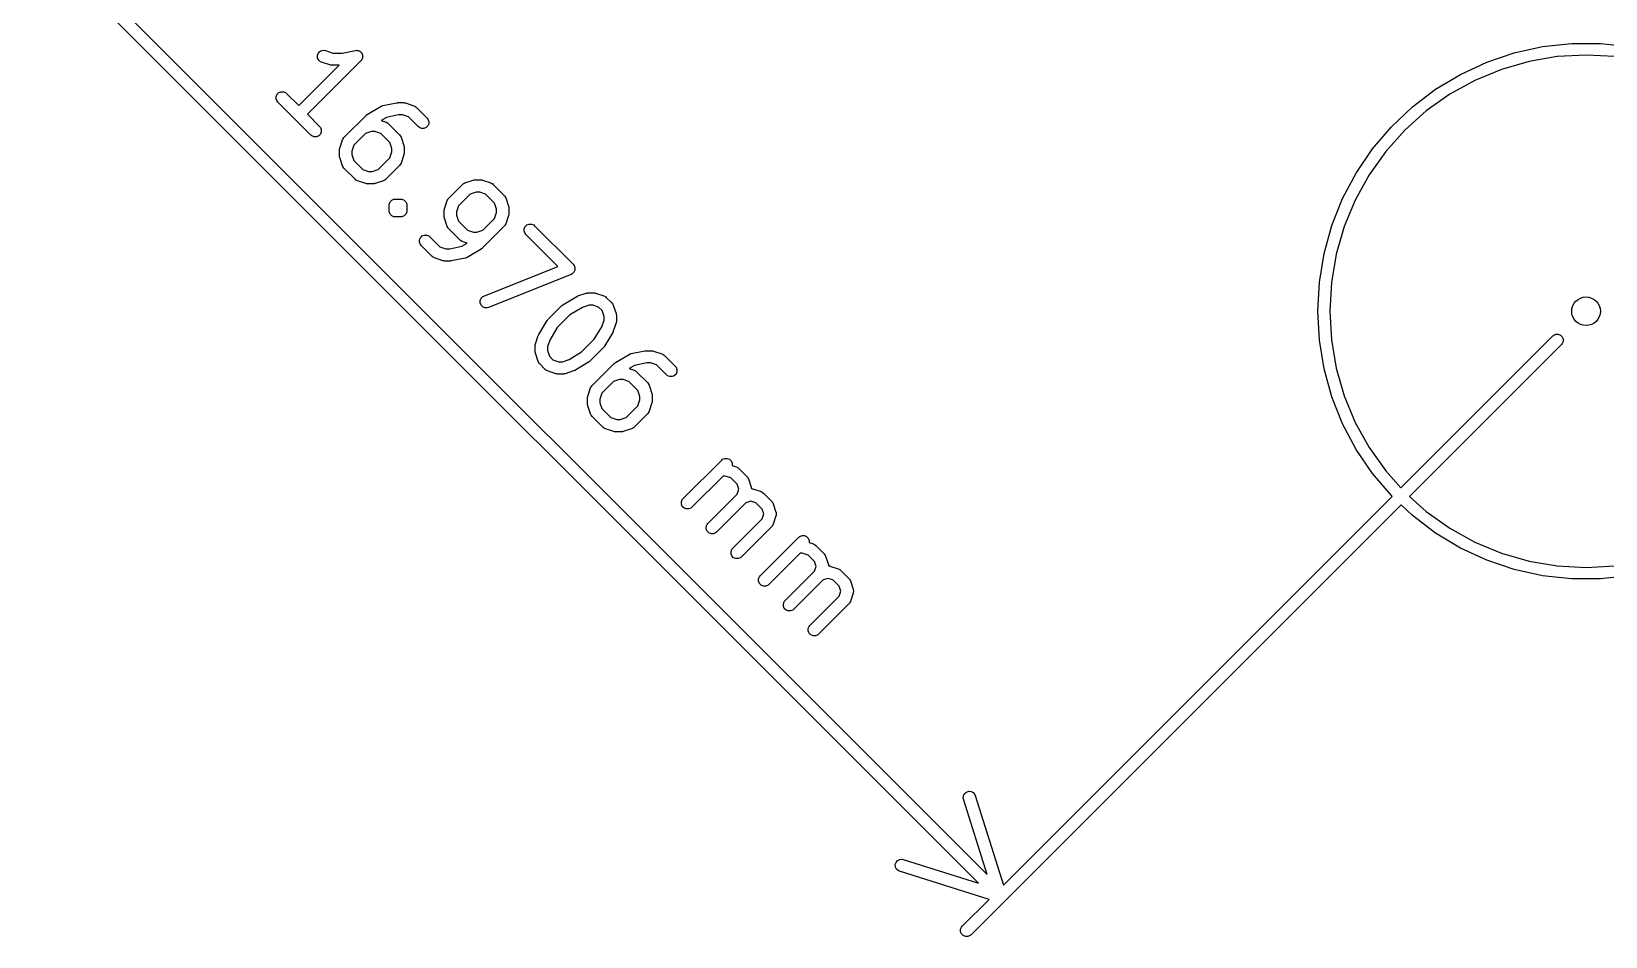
# Model space of a CAD drawing. Extents: x -0.77 to 1.14, y -1.02 to 1.02.
# Drawn here: x -0.747 to 0.009, y -0.773 to -0.338 of the extents above; entities that cross this region are included whole.
import ezdxf

# ---------------------------------------------------------------- set-up
doc = ezdxf.new("R2010")
doc.units = 0
doc.header["$MEASUREMENT"] = 0
doc.layers.add('BLACK', color=7, linetype='CONTINUOUS')

msp = doc.modelspace()

# ---------------------------------------------------------------- linework, layer by layer
at = {"layer": 'BLACK', "linetype": 'CONTINUOUS'}
for p, q in [((-0.29212, -0.74749), (-0.74749, -0.29212)), ((-0.74332, -0.28794), (-0.28794, -0.74332)), ((-0.60963, -0.34843), (-0.60888, -0.34756)), ((-0.60888, -0.34756), (-0.60785, -0.34704)), ((-0.60785, -0.34704), (-0.6067, -0.34696)), ((-0.6067, -0.34696), (-0.60613, -0.34709)), ((-0.60613, -0.34709), (-0.60261, -0.34826)), ((-0.59808, -0.34826), (-0.59174, -0.34699)), ((-0.59174, -0.34699), (-0.59174, -0.34699)), ((-0.59174, -0.34699), (-0.59174, -0.34699)), ((-0.59174, -0.34699), (-0.59173, -0.34699)), ((-0.59173, -0.34699), (-0.59116, -0.34694)), ((-0.59116, -0.34694), (-0.59088, -0.34699)), ((-0.59088, -0.34699), (-0.59058, -0.34699)), ((-0.59058, -0.34699), (-0.59032, -0.3471)), ((-0.59032, -0.3471), (-0.59003, -0.34716)), ((-0.59003, -0.34716), (-0.58979, -0.34732)), ((-0.58979, -0.34732), (-0.58952, -0.34743)), ((-0.58952, -0.34743), (-0.58931, -0.34764)), ((-0.58931, -0.34764), (-0.58907, -0.3478)), ((-0.58907, -0.3478), (-0.58891, -0.34804)), ((-0.58891, -0.34804), (-0.5887, -0.34825)), ((-0.03449, -0.3482), (-0.02086, -0.3452)), ((-0.02086, -0.3452), (-0.00698, -0.34369)), ((-0.00698, -0.34369), (0.00698, -0.34369)), ((0.00698, -0.34369), (0.02086, -0.3452)), ((-0.619, -0.37355), (-0.59961, -0.35417)), ((-0.58907, -0.35198), (-0.61482, -0.37773)), ((-0.61, -0.34952), (-0.60963, -0.34843)), ((-0.60992, -0.35067), (-0.61, -0.34952)), ((-0.6094, -0.3517), (-0.60992, -0.35067)), ((-0.60853, -0.35245), (-0.6094, -0.3517)), ((-0.608, -0.35269), (-0.60853, -0.35245)), ((-0.60402, -0.35402), (-0.608, -0.35269)), ((-0.60374, -0.35408), (-0.60402, -0.35402)), ((-0.60367, -0.35411), (-0.60374, -0.35408)), ((-0.60356, -0.35412), (-0.60367, -0.35411)), ((-0.60346, -0.35414), (-0.60356, -0.35412)), ((-0.60338, -0.35414), (-0.60346, -0.35414)), ((-0.60309, -0.35417), (-0.60338, -0.35414)), ((-0.59961, -0.35417), (-0.60309, -0.35417)), ((-0.60261, -0.34826), (-0.59808, -0.34826)), ((-0.5887, -0.35153), (-0.58907, -0.35197)), ((-0.58907, -0.35197), (-0.58907, -0.35198)), ((-0.58907, -0.35198), (-0.58907, -0.35198)), ((-0.58907, -0.35198), (-0.58907, -0.35198)), ((-0.5887, -0.34825), (-0.58859, -0.34852)), ((-0.58859, -0.35126), (-0.5887, -0.35153)), ((-0.58859, -0.34852), (-0.58843, -0.34876)), ((-0.58843, -0.35102), (-0.58859, -0.35126)), ((-0.58843, -0.34876), (-0.58838, -0.34904)), ((-0.58837, -0.35073), (-0.58843, -0.35102)), ((-0.58838, -0.34904), (-0.58826, -0.34931)), ((-0.58826, -0.35047), (-0.58837, -0.35073)), ((-0.58826, -0.34931), (-0.58826, -0.3496)), ((-0.58826, -0.3496), (-0.58821, -0.34989)), ((-0.58821, -0.34989), (-0.58826, -0.35017)), ((-0.58826, -0.35017), (-0.58826, -0.35047)), ((-0.0604, -0.35852), (-0.04772, -0.35266)), ((-0.04772, -0.35266), (-0.03449, -0.3482)), ((-0.02742, -0.35231), (-0.0407, -0.35613)), ((-0.0138, -0.34999), (-0.02742, -0.35231)), ((0, -0.34922), (-0.0138, -0.34999)), ((0.0138, -0.34999), (0, -0.34922)), ((-0.07236, -0.36572), (-0.0604, -0.35852)), ((-0.05347, -0.36142), (-0.06556, -0.3681)), ((-0.0407, -0.35613), (-0.05347, -0.36142)), ((-0.62985, -0.3692), (-0.62941, -0.36813)), ((-0.62985, -0.37035), (-0.62985, -0.3692)), ((-0.62941, -0.37141), (-0.62985, -0.37035)), ((-0.62941, -0.36813), (-0.62859, -0.36732)), ((-0.62859, -0.36732), (-0.62753, -0.36688)), ((-0.62753, -0.36688), (-0.62638, -0.36688)), ((-0.62638, -0.36688), (-0.62531, -0.36732)), ((-0.62531, -0.36732), (-0.62486, -0.36769)), ((-0.62486, -0.36769), (-0.619, -0.37355)), ((-0.08347, -0.37417), (-0.07236, -0.36572)), ((-0.06556, -0.3681), (-0.07683, -0.3761)), ((-0.62904, -0.37186), (-0.62941, -0.37141)), ((-0.61313, -0.38777), (-0.62904, -0.37186)), ((-0.61482, -0.37773), (-0.60896, -0.38359)), ((-0.59722, -0.3889), (-0.58662, -0.37829)), ((-0.58662, -0.37829), (-0.58654, -0.37823)), ((-0.58654, -0.37823), (-0.58652, -0.37819)), ((-0.58652, -0.37819), (-0.58634, -0.37806)), ((-0.58634, -0.37806), (-0.58617, -0.37792)), ((-0.58617, -0.37792), (-0.58613, -0.37791)), ((-0.58613, -0.37791), (-0.58605, -0.37785)), ((-0.58605, -0.37785), (-0.57942, -0.37387)), ((-0.57942, -0.37387), (-0.5791, -0.37372)), ((-0.5791, -0.37372), (-0.57904, -0.37368)), ((-0.57904, -0.37368), (-0.57897, -0.37365)), ((-0.57897, -0.37365), (-0.5789, -0.37362)), ((-0.5789, -0.37362), (-0.57883, -0.37361)), ((-0.57883, -0.37361), (-0.57848, -0.37351)), ((-0.57848, -0.37351), (-0.57185, -0.37218)), ((-0.57098, -0.37803), (-0.57682, -0.3792)), ((-0.57185, -0.37218), (-0.57155, -0.37215)), ((-0.57185, -0.37218), (-0.57185, -0.37218)), ((-0.57185, -0.37218), (-0.57185, -0.37218)), ((-0.57155, -0.37215), (-0.57128, -0.37212)), ((-0.57128, -0.37212), (-0.57128, -0.37212)), ((-0.57128, -0.37212), (-0.57127, -0.37212)), ((-0.57127, -0.37212), (-0.56862, -0.37212)), ((-0.5691, -0.37803), (-0.57098, -0.37803)), ((-0.56624, -0.37898), (-0.5691, -0.37803)), ((-0.56862, -0.37212), (-0.56833, -0.37215)), ((-0.56833, -0.37215), (-0.56825, -0.37215)), ((-0.56825, -0.37215), (-0.56815, -0.37217)), ((-0.56815, -0.37217), (-0.56805, -0.37218)), ((-0.56805, -0.37218), (-0.56798, -0.37221)), ((-0.56798, -0.37221), (-0.56769, -0.37228)), ((-0.56769, -0.37228), (-0.56371, -0.3736)), ((-0.56371, -0.3736), (-0.56318, -0.37384)), ((-0.56318, -0.37384), (-0.5631, -0.37391)), ((-0.5631, -0.37391), (-0.56301, -0.37395)), ((-0.56301, -0.37395), (-0.56256, -0.37431)), ((-0.56256, -0.37431), (-0.55726, -0.37962)), ((-0.09361, -0.38377), (-0.08347, -0.37417)), ((-0.07683, -0.3761), (-0.08713, -0.38531)), ((-0.60896, -0.38359), (-0.60859, -0.38404)), ((-0.60859, -0.38404), (-0.60815, -0.38511)), ((-0.60815, -0.38511), (-0.60815, -0.38626)), ((-0.58405, -0.38598), (-0.58691, -0.38694)), ((-0.58236, -0.38598), (-0.58405, -0.38598)), ((-0.5795, -0.38694), (-0.58236, -0.38598)), ((-0.57682, -0.3792), (-0.5794, -0.38074)), ((-0.5794, -0.38074), (-0.57697, -0.38156)), ((-0.57697, -0.38156), (-0.57644, -0.38179)), ((-0.57644, -0.38179), (-0.57636, -0.38186)), ((-0.57636, -0.38186), (-0.57626, -0.3819)), ((-0.57626, -0.3819), (-0.57582, -0.38227)), ((-0.57582, -0.38227), (-0.57051, -0.38757)), ((-0.56143, -0.38379), (-0.56624, -0.37898)), ((-0.56098, -0.38416), (-0.56143, -0.38379)), ((-0.55992, -0.3846), (-0.56098, -0.38416)), ((-0.55877, -0.3846), (-0.55992, -0.3846)), ((-0.5577, -0.38416), (-0.55877, -0.3846)), ((-0.55689, -0.38335), (-0.5577, -0.38416)), ((-0.55726, -0.37962), (-0.55689, -0.38006)), ((-0.55689, -0.38006), (-0.55645, -0.38113)), ((-0.55645, -0.38228), (-0.55689, -0.38335)), ((-0.55645, -0.38113), (-0.55645, -0.38228)), ((-0.10265, -0.39441), (-0.09361, -0.38377)), ((-0.08713, -0.38531), (-0.09634, -0.39561)), ((-0.61268, -0.38814), (-0.61313, -0.38777)), ((-0.61162, -0.38858), (-0.61268, -0.38814)), ((-0.61047, -0.38858), (-0.61162, -0.38858)), ((-0.6094, -0.38814), (-0.61047, -0.38858)), ((-0.60859, -0.38732), (-0.6094, -0.38814)), ((-0.60815, -0.38626), (-0.60859, -0.38732)), ((-0.59926, -0.39403), (-0.59794, -0.39005)), ((-0.59794, -0.39005), (-0.5977, -0.38952)), ((-0.5977, -0.38952), (-0.59763, -0.38944)), ((-0.59763, -0.38944), (-0.59759, -0.38934)), ((-0.59759, -0.38934), (-0.59722, -0.3889)), ((-0.59256, -0.39258), (-0.59351, -0.39544)), ((-0.58691, -0.38694), (-0.59256, -0.39258)), ((-0.57518, -0.39125), (-0.5795, -0.38694)), ((-0.57423, -0.39412), (-0.57518, -0.39125)), ((-0.57051, -0.38757), (-0.57015, -0.38802)), ((-0.57015, -0.38802), (-0.5701, -0.38812)), ((-0.5701, -0.38812), (-0.57004, -0.3882)), ((-0.57004, -0.3882), (-0.5698, -0.38873)), ((-0.5698, -0.38873), (-0.56847, -0.3927)), ((-0.56847, -0.3927), (-0.56841, -0.39299)), ((-0.56841, -0.39299), (-0.56838, -0.39306)), ((-0.56838, -0.39306), (-0.56837, -0.39316)), ((-0.56837, -0.39316), (-0.56835, -0.39327)), ((-0.56835, -0.39327), (-0.56835, -0.39334)), ((-0.56835, -0.39334), (-0.56832, -0.39364)), ((-0.59942, -0.39496), (-0.59939, -0.39467)), ((-0.59942, -0.39761), (-0.59942, -0.39496)), ((-0.59939, -0.3979), (-0.59942, -0.39761)), ((-0.59939, -0.39459), (-0.59937, -0.39449)), ((-0.59939, -0.39467), (-0.59939, -0.39459)), ((-0.59939, -0.39798), (-0.59939, -0.3979)), ((-0.59937, -0.39808), (-0.59939, -0.39798)), ((-0.59937, -0.39449), (-0.59936, -0.39439)), ((-0.59936, -0.39819), (-0.59937, -0.39808)), ((-0.59936, -0.39439), (-0.59933, -0.39431)), ((-0.59933, -0.39826), (-0.59936, -0.39819)), ((-0.59933, -0.39431), (-0.59926, -0.39403)), ((-0.59926, -0.39855), (-0.59933, -0.39826)), ((-0.59794, -0.40252), (-0.59926, -0.39855)), ((-0.59351, -0.39544), (-0.59351, -0.39713)), ((-0.59351, -0.39713), (-0.59256, -0.4)), ((-0.59256, -0.4), (-0.58824, -0.40431)), ((-0.58082, -0.40431), (-0.57518, -0.39867)), ((-0.57518, -0.39867), (-0.57423, -0.39581)), ((-0.57423, -0.39581), (-0.57423, -0.39412)), ((-0.56847, -0.39722), (-0.5698, -0.4012)), ((-0.56841, -0.39694), (-0.56847, -0.39722)), ((-0.56838, -0.39686), (-0.56841, -0.39694)), ((-0.56837, -0.39676), (-0.56838, -0.39686)), ((-0.56835, -0.39666), (-0.56837, -0.39676)), ((-0.56832, -0.39629), (-0.56835, -0.39658)), ((-0.56835, -0.39658), (-0.56835, -0.39666)), ((-0.56832, -0.39364), (-0.56832, -0.39629)), ((-0.11048, -0.40597), (-0.10265, -0.39441)), ((-0.09634, -0.39561), (-0.10434, -0.40688)), ((-0.5977, -0.40305), (-0.59794, -0.40252)), ((-0.59763, -0.40313), (-0.5977, -0.40305)), ((-0.59759, -0.40323), (-0.59763, -0.40313)), ((-0.59722, -0.40368), (-0.59759, -0.40323)), ((-0.59192, -0.40898), (-0.59722, -0.40368)), ((-0.58824, -0.40431), (-0.58538, -0.40527)), ((-0.58538, -0.40527), (-0.58368, -0.40527)), ((-0.58368, -0.40527), (-0.58082, -0.40431)), ((-0.57051, -0.40235), (-0.57714, -0.40898)), ((-0.57015, -0.40191), (-0.57051, -0.40235)), ((-0.5701, -0.40181), (-0.57015, -0.40191)), ((-0.57004, -0.40173), (-0.5701, -0.40181)), ((-0.5698, -0.4012), (-0.57004, -0.40173)), ((-0.11702, -0.4183), (-0.11048, -0.40597)), ((-0.10434, -0.40688), (-0.11102, -0.41898)), ((-0.59147, -0.40935), (-0.59192, -0.40898)), ((-0.59138, -0.40939), (-0.59147, -0.40935)), ((-0.5913, -0.40946), (-0.59138, -0.40939)), ((-0.59077, -0.40969), (-0.5913, -0.40946)), ((-0.58679, -0.41102), (-0.59077, -0.40969)), ((-0.58651, -0.41108), (-0.58679, -0.41102)), ((-0.58643, -0.41111), (-0.58651, -0.41108)), ((-0.58633, -0.41112), (-0.58643, -0.41111)), ((-0.58623, -0.41115), (-0.58633, -0.41112)), ((-0.58615, -0.41114), (-0.58623, -0.41115)), ((-0.58586, -0.41117), (-0.58615, -0.41114)), ((-0.58321, -0.41117), (-0.58586, -0.41117)), ((-0.58291, -0.41114), (-0.58321, -0.41117)), ((-0.58284, -0.41115), (-0.58291, -0.41114)), ((-0.58273, -0.41112), (-0.58284, -0.41115)), ((-0.58263, -0.41111), (-0.58273, -0.41112)), ((-0.58256, -0.41108), (-0.58263, -0.41111)), ((-0.58227, -0.41102), (-0.58256, -0.41108)), ((-0.57829, -0.40969), (-0.58227, -0.41102)), ((-0.57777, -0.40946), (-0.57829, -0.40969)), ((-0.57769, -0.40939), (-0.57777, -0.40946)), ((-0.57759, -0.40935), (-0.57769, -0.40939)), ((-0.57714, -0.40898), (-0.57759, -0.40935)), ((-0.54685, -0.41806), (-0.54022, -0.41143)), ((-0.53654, -0.4161), (-0.54218, -0.42174)), ((-0.54022, -0.41143), (-0.53977, -0.41107)), ((-0.53977, -0.41107), (-0.53968, -0.41103)), ((-0.53968, -0.41103), (-0.5396, -0.41096)), ((-0.5396, -0.41096), (-0.53907, -0.41072)), ((-0.53907, -0.41072), (-0.53509, -0.40939)), ((-0.53368, -0.41515), (-0.53654, -0.4161)), ((-0.53509, -0.40939), (-0.5348, -0.40933)), ((-0.5348, -0.40933), (-0.53473, -0.4093)), ((-0.53473, -0.4093), (-0.53463, -0.40929)), ((-0.53463, -0.40929), (-0.53453, -0.40927)), ((-0.53453, -0.40927), (-0.53445, -0.40927)), ((-0.53445, -0.40927), (-0.53416, -0.40924)), ((-0.53416, -0.40924), (-0.5315, -0.40924)), ((-0.53198, -0.41515), (-0.53368, -0.41515)), ((-0.52912, -0.4161), (-0.53198, -0.41515)), ((-0.5315, -0.40924), (-0.53121, -0.40927)), ((-0.53121, -0.40927), (-0.53114, -0.40927)), ((-0.53114, -0.40927), (-0.53103, -0.40929)), ((-0.53103, -0.40929), (-0.53093, -0.4093)), ((-0.53093, -0.4093), (-0.53086, -0.40933)), ((-0.53086, -0.40933), (-0.53057, -0.40939)), ((-0.53057, -0.40939), (-0.52659, -0.41072)), ((-0.52481, -0.42042), (-0.52912, -0.4161)), ((-0.52659, -0.41072), (-0.52607, -0.41096)), ((-0.52607, -0.41096), (-0.52599, -0.41103)), ((-0.52599, -0.41103), (-0.52589, -0.41107)), ((-0.52589, -0.41107), (-0.52544, -0.41143)), ((-0.52544, -0.41143), (-0.52014, -0.41674)), ((-0.57555, -0.42148), (-0.5755, -0.4209)), ((-0.57555, -0.42413), (-0.57555, -0.42148)), ((-0.5755, -0.4209), (-0.57506, -0.41983)), ((-0.57506, -0.41983), (-0.57424, -0.41902)), ((-0.57424, -0.41902), (-0.57318, -0.41858)), ((-0.57318, -0.41858), (-0.5726, -0.41852)), ((-0.5726, -0.41852), (-0.56995, -0.41852)), ((-0.56995, -0.41852), (-0.56937, -0.41858)), ((-0.56937, -0.41858), (-0.56831, -0.41902)), ((-0.56831, -0.41902), (-0.56749, -0.41983)), ((-0.56749, -0.41983), (-0.56721, -0.42052)), ((-0.56721, -0.42052), (-0.56705, -0.4209)), ((-0.56705, -0.4209), (-0.567, -0.42148)), ((-0.567, -0.42148), (-0.567, -0.42413)), ((-0.54904, -0.42413), (-0.54901, -0.42383)), ((-0.54902, -0.42376), (-0.54899, -0.42365)), ((-0.54901, -0.42383), (-0.54902, -0.42376)), ((-0.54899, -0.42365), (-0.54898, -0.42355)), ((-0.54898, -0.42355), (-0.54895, -0.42348)), ((-0.54895, -0.42348), (-0.54889, -0.42319)), ((-0.54889, -0.42319), (-0.54756, -0.41922)), ((-0.54756, -0.41922), (-0.54733, -0.41869)), ((-0.54733, -0.41869), (-0.54726, -0.41861)), ((-0.54726, -0.41861), (-0.54722, -0.41851)), ((-0.54722, -0.41851), (-0.54685, -0.41806)), ((-0.54218, -0.42174), (-0.54313, -0.42461)), ((-0.52385, -0.42328), (-0.52481, -0.42042)), ((-0.52385, -0.42497), (-0.52385, -0.42328)), ((-0.52014, -0.41674), (-0.51977, -0.41718)), ((-0.51977, -0.41718), (-0.51973, -0.41728)), ((-0.51973, -0.41728), (-0.51966, -0.41736)), ((-0.51966, -0.41736), (-0.51942, -0.41789)), ((-0.51942, -0.41789), (-0.5181, -0.42187)), ((-0.5181, -0.42187), (-0.51803, -0.42215)), ((-0.51803, -0.42215), (-0.518, -0.42222)), ((-0.518, -0.42222), (-0.51799, -0.42233)), ((-0.51799, -0.42233), (-0.51797, -0.42243)), ((-0.51797, -0.42243), (-0.51798, -0.42251)), ((-0.51798, -0.42251), (-0.51795, -0.4228)), ((-0.51795, -0.4228), (-0.51795, -0.42545)), ((-0.12219, -0.43127), (-0.11702, -0.4183)), ((-0.11102, -0.41898), (-0.11631, -0.43174)), ((-0.5755, -0.4247), (-0.57555, -0.42413)), ((-0.57506, -0.42577), (-0.5755, -0.4247)), ((-0.5755, -0.4247), (-0.5755, -0.4247)), ((-0.57424, -0.42658), (-0.57506, -0.42577)), ((-0.57318, -0.42702), (-0.57424, -0.42658)), ((-0.5726, -0.42708), (-0.57318, -0.42702)), ((-0.56995, -0.42708), (-0.5726, -0.42708)), ((-0.56937, -0.42702), (-0.56995, -0.42708)), ((-0.56831, -0.42658), (-0.56937, -0.42702)), ((-0.56749, -0.42577), (-0.56831, -0.42658)), ((-0.56705, -0.4247), (-0.56749, -0.42577)), ((-0.567, -0.42413), (-0.56705, -0.4247)), ((-0.56705, -0.4247), (-0.56705, -0.4247)), ((-0.54904, -0.42678), (-0.54904, -0.42413)), ((-0.54901, -0.42707), (-0.54904, -0.42678)), ((-0.54902, -0.42715), (-0.54901, -0.42707)), ((-0.54899, -0.42725), (-0.54902, -0.42715)), ((-0.54898, -0.42735), (-0.54899, -0.42725)), ((-0.54895, -0.42743), (-0.54898, -0.42735)), ((-0.54889, -0.42771), (-0.54895, -0.42743)), ((-0.54756, -0.43169), (-0.54889, -0.42771)), ((-0.54313, -0.42461), (-0.54313, -0.4263)), ((-0.54313, -0.4263), (-0.54218, -0.42916)), ((-0.54218, -0.42916), (-0.53786, -0.43348)), ((-0.53045, -0.43348), (-0.52481, -0.42783)), ((-0.52481, -0.42783), (-0.52385, -0.42497)), ((-0.51977, -0.43107), (-0.52014, -0.43152)), ((-0.51973, -0.43097), (-0.51977, -0.43107)), ((-0.51966, -0.43089), (-0.51973, -0.43097)), ((-0.51942, -0.43036), (-0.51966, -0.43089)), ((-0.5181, -0.42639), (-0.51942, -0.43036)), ((-0.51803, -0.4261), (-0.5181, -0.42639)), ((-0.518, -0.42603), (-0.51803, -0.4261)), ((-0.51799, -0.42592), (-0.518, -0.42603)), ((-0.51797, -0.42582), (-0.51799, -0.42592)), ((-0.51795, -0.42545), (-0.51798, -0.42574)), ((-0.51798, -0.42574), (-0.51797, -0.42582)), ((-0.5101, -0.43177), (-0.50928, -0.43095)), ((-0.50928, -0.43095), (-0.50822, -0.43051)), ((-0.50822, -0.43051), (-0.50707, -0.43051)), ((-0.50707, -0.43051), (-0.506, -0.43095)), ((-0.506, -0.43095), (-0.50556, -0.43132)), ((-0.50556, -0.43132), (-0.487, -0.44988)), ((-0.12592, -0.44472), (-0.12219, -0.43127)), ((-0.56091, -0.43813), (-0.56047, -0.43707)), ((-0.56091, -0.43928), (-0.56091, -0.43813)), ((-0.56047, -0.43707), (-0.55966, -0.43625)), ((-0.55966, -0.43625), (-0.55859, -0.43581)), ((-0.55859, -0.43581), (-0.55744, -0.43581)), ((-0.55744, -0.43581), (-0.55638, -0.43625)), ((-0.55638, -0.43625), (-0.55593, -0.43662)), ((-0.55593, -0.43662), (-0.55112, -0.44143)), ((-0.54733, -0.43222), (-0.54756, -0.43169)), ((-0.54726, -0.4323), (-0.54733, -0.43222)), ((-0.54722, -0.4324), (-0.54726, -0.4323)), ((-0.54685, -0.43284), (-0.54722, -0.4324)), ((-0.54155, -0.43815), (-0.54685, -0.43284)), ((-0.5411, -0.43851), (-0.54155, -0.43815)), ((-0.541, -0.43855), (-0.5411, -0.43851)), ((-0.54092, -0.43862), (-0.541, -0.43855)), ((-0.54039, -0.43886), (-0.54092, -0.43862)), ((-0.53796, -0.43967), (-0.54039, -0.43886)), ((-0.53786, -0.43348), (-0.535, -0.43443)), ((-0.535, -0.43443), (-0.53331, -0.43443)), ((-0.53331, -0.43443), (-0.53045, -0.43348)), ((-0.52014, -0.43152), (-0.53074, -0.44212)), ((-0.51054, -0.43283), (-0.5101, -0.43177)), ((-0.51054, -0.43398), (-0.51054, -0.43283)), ((-0.5101, -0.43505), (-0.51054, -0.43398)), ((-0.50973, -0.43549), (-0.5101, -0.43505)), ((-0.49434, -0.45089), (-0.50973, -0.43549)), ((-0.11631, -0.43174), (-0.12014, -0.44502)), ((-0.56047, -0.44035), (-0.56091, -0.43928)), ((-0.56011, -0.4408), (-0.56047, -0.44035)), ((-0.5548, -0.4461), (-0.56011, -0.4408)), ((-0.55436, -0.44647), (-0.5548, -0.4461)), ((-0.55426, -0.44651), (-0.55436, -0.44647)), ((-0.55418, -0.44658), (-0.55426, -0.44651)), ((-0.55112, -0.44143), (-0.54826, -0.44238)), ((-0.54826, -0.44238), (-0.54638, -0.44238)), ((-0.54638, -0.44238), (-0.54054, -0.44122)), ((-0.54054, -0.44122), (-0.53796, -0.43967)), ((-0.53794, -0.44654), (-0.53827, -0.4467)), ((-0.53131, -0.44257), (-0.53794, -0.44654)), ((-0.53123, -0.44251), (-0.53131, -0.44257)), ((-0.53119, -0.44249), (-0.53123, -0.44251)), ((-0.53102, -0.44235), (-0.53119, -0.44249)), ((-0.53085, -0.44222), (-0.53102, -0.44235)), ((-0.53082, -0.44219), (-0.53085, -0.44222)), ((-0.53074, -0.44212), (-0.53082, -0.44219)), ((-0.12818, -0.4585), (-0.12592, -0.44472)), ((-0.12014, -0.44502), (-0.12245, -0.45864)), ((-0.55365, -0.44681), (-0.55418, -0.44658)), ((-0.54967, -0.44814), (-0.55365, -0.44681)), ((-0.54939, -0.4482), (-0.54967, -0.44814)), ((-0.54931, -0.44823), (-0.54939, -0.4482)), ((-0.54921, -0.44824), (-0.54931, -0.44823)), ((-0.54911, -0.44827), (-0.54921, -0.44824)), ((-0.54903, -0.44826), (-0.54911, -0.44827)), ((-0.54874, -0.44829), (-0.54903, -0.44826)), ((-0.54609, -0.44829), (-0.54874, -0.44829)), ((-0.54608, -0.44829), (-0.54609, -0.44829)), ((-0.54609, -0.44829), (-0.54609, -0.44829)), ((-0.54579, -0.44826), (-0.54608, -0.44829)), ((-0.54551, -0.44823), (-0.54579, -0.44826)), ((-0.53888, -0.44691), (-0.54551, -0.44823)), ((-0.54551, -0.44823), (-0.54551, -0.44823)), ((-0.54551, -0.44823), (-0.54551, -0.44823)), ((-0.53853, -0.4468), (-0.53888, -0.44691)), ((-0.53846, -0.44679), (-0.53853, -0.4468)), ((-0.5384, -0.44676), (-0.53846, -0.44679)), ((-0.53833, -0.44674), (-0.5384, -0.44676)), ((-0.53827, -0.4467), (-0.53833, -0.44674)), ((-0.52995, -0.46513), (-0.49434, -0.45089)), ((-0.48705, -0.45403), (-0.48744, -0.45442)), ((-0.48665, -0.45364), (-0.48705, -0.45403)), ((-0.487, -0.44988), (-0.48663, -0.45032)), ((-0.48664, -0.45362), (-0.48665, -0.45364)), ((-0.48663, -0.45361), (-0.48664, -0.45362)), ((-0.48663, -0.45032), (-0.48662, -0.45034)), ((-0.48641, -0.45309), (-0.48663, -0.45361)), ((-0.48662, -0.45034), (-0.48661, -0.45035)), ((-0.48661, -0.45035), (-0.4864, -0.45087)), ((-0.4862, -0.45258), (-0.48641, -0.45309)), ((-0.4864, -0.45087), (-0.48619, -0.45139)), ((-0.48619, -0.45256), (-0.4862, -0.45258)), ((-0.48619, -0.45139), (-0.48619, -0.45141)), ((-0.48619, -0.45141), (-0.48618, -0.45142)), ((-0.48618, -0.45142), (-0.48619, -0.45198)), ((-0.48619, -0.45198), (-0.48619, -0.45254)), ((-0.48619, -0.45254), (-0.48619, -0.45256)), ((-0.48799, -0.45471), (-0.52776, -0.47061)), ((-0.48747, -0.45444), (-0.48799, -0.45471)), ((-0.48746, -0.45443), (-0.48747, -0.45444)), ((-0.48744, -0.45442), (-0.48746, -0.45443)), ((-0.12894, -0.47244), (-0.12818, -0.4585)), ((-0.12245, -0.45864), (-0.12323, -0.47244)), ((-0.53176, -0.46841), (-0.53174, -0.46726)), ((-0.53133, -0.46948), (-0.53176, -0.46841)), ((-0.53174, -0.46726), (-0.53129, -0.4662)), ((-0.53129, -0.4662), (-0.53046, -0.4654)), ((-0.53046, -0.4654), (-0.52995, -0.46513)), ((-0.49193, -0.46932), (-0.4853, -0.46534)), ((-0.4853, -0.46534), (-0.48526, -0.46532)), ((-0.48526, -0.46532), (-0.48524, -0.46531)), ((-0.48524, -0.46531), (-0.48501, -0.4652)), ((-0.48501, -0.4652), (-0.48478, -0.46509)), ((-0.48478, -0.46509), (-0.48476, -0.46509)), ((-0.48476, -0.46509), (-0.48471, -0.46507)), ((-0.48471, -0.46507), (-0.48074, -0.46375)), ((-0.48074, -0.46375), (-0.48045, -0.46368)), ((-0.48045, -0.46368), (-0.48038, -0.46365)), ((-0.48038, -0.46365), (-0.48028, -0.46364)), ((-0.48028, -0.46364), (-0.48017, -0.46362)), ((-0.48017, -0.46362), (-0.4801, -0.46362)), ((-0.4801, -0.46362), (-0.4798, -0.46359)), ((-0.4798, -0.46359), (-0.47715, -0.46359)), ((-0.47715, -0.46359), (-0.47686, -0.46362)), ((-0.47686, -0.46362), (-0.47678, -0.46362)), ((-0.47678, -0.46362), (-0.47668, -0.46364)), ((-0.47668, -0.46364), (-0.47658, -0.46365)), ((-0.47658, -0.46365), (-0.4765, -0.46368)), ((-0.4765, -0.46368), (-0.47622, -0.46375)), ((-0.47622, -0.46375), (-0.47224, -0.46507)), ((-0.47224, -0.46507), (-0.47171, -0.46531)), ((-0.47171, -0.46531), (-0.47163, -0.46538)), ((-0.47163, -0.46538), (-0.47154, -0.46542)), ((-0.47154, -0.46542), (-0.47109, -0.46579)), ((-0.47109, -0.46579), (-0.46844, -0.46844)), ((-0.46844, -0.46844), (-0.46807, -0.46888)), ((-0.46807, -0.46888), (-0.46803, -0.46898)), ((-0.46803, -0.46898), (-0.46796, -0.46906)), ((-0.46796, -0.46906), (-0.46772, -0.46959)), ((-0.53052, -0.47031), (-0.53133, -0.46948)), ((-0.52946, -0.47076), (-0.53052, -0.47031)), ((-0.52831, -0.47078), (-0.52946, -0.47076)), ((-0.52776, -0.47061), (-0.52831, -0.47078)), ((-0.49949, -0.47684), (-0.49935, -0.47667)), ((-0.49935, -0.47667), (-0.49922, -0.47649)), ((-0.49922, -0.47649), (-0.49919, -0.47647)), ((-0.49919, -0.47647), (-0.49913, -0.47639)), ((-0.49913, -0.47639), (-0.4925, -0.46976)), ((-0.48858, -0.4742), (-0.49469, -0.48031)), ((-0.4925, -0.46976), (-0.49242, -0.4697)), ((-0.49242, -0.4697), (-0.49239, -0.46966)), ((-0.49239, -0.46966), (-0.49222, -0.46953)), ((-0.49222, -0.46953), (-0.49205, -0.4694)), ((-0.49205, -0.4694), (-0.49201, -0.46938)), ((-0.49201, -0.46938), (-0.49193, -0.46932)), ((-0.48254, -0.47057), (-0.48858, -0.4742)), ((-0.47933, -0.4695), (-0.48254, -0.47057)), ((-0.47763, -0.4695), (-0.47933, -0.4695)), ((-0.47477, -0.47045), (-0.47763, -0.4695)), ((-0.47311, -0.47212), (-0.47477, -0.47045)), ((-0.47322, -0.47989), (-0.47215, -0.47667)), ((-0.47215, -0.47498), (-0.47311, -0.47212)), ((-0.47215, -0.47667), (-0.47215, -0.47498)), ((-0.46772, -0.46959), (-0.4664, -0.47357)), ((-0.4664, -0.47357), (-0.46633, -0.47385)), ((-0.46633, -0.47385), (-0.4663, -0.47393)), ((-0.4663, -0.47393), (-0.46629, -0.47403)), ((-0.46629, -0.47403), (-0.46627, -0.47413)), ((-0.46627, -0.47413), (-0.46627, -0.47421)), ((-0.46627, -0.47421), (-0.46625, -0.4745)), ((-0.46625, -0.4745), (-0.46625, -0.47715)), ((-0.12818, -0.48638), (-0.12894, -0.47244)), ((-0.12323, -0.47244), (-0.12245, -0.48624)), ((-0.50514, -0.48815), (-0.50382, -0.48417)), ((-0.50382, -0.48417), (-0.5038, -0.48413)), ((-0.5038, -0.48413), (-0.50379, -0.48411)), ((-0.50379, -0.48411), (-0.50368, -0.48388)), ((-0.50368, -0.48388), (-0.50358, -0.48364)), ((-0.50358, -0.48364), (-0.50357, -0.48363)), ((-0.50357, -0.48363), (-0.50355, -0.48359)), ((-0.50355, -0.48359), (-0.49957, -0.47696)), ((-0.49957, -0.47696), (-0.49951, -0.47688)), ((-0.49951, -0.47688), (-0.49949, -0.47684)), ((-0.49469, -0.48031), (-0.49832, -0.48635)), ((-0.47685, -0.48593), (-0.47322, -0.47989)), ((-0.46799, -0.48265), (-0.47197, -0.48928)), ((-0.46797, -0.48261), (-0.46799, -0.48265)), ((-0.46796, -0.48259), (-0.46797, -0.48261)), ((-0.46786, -0.48236), (-0.46796, -0.48259)), ((-0.46774, -0.48213), (-0.46786, -0.48236)), ((-0.46772, -0.48206), (-0.46774, -0.4821)), ((-0.46774, -0.4821), (-0.46774, -0.48213)), ((-0.4664, -0.47809), (-0.46772, -0.48206)), ((-0.46633, -0.4778), (-0.4664, -0.47809)), ((-0.4663, -0.47773), (-0.46633, -0.4778)), ((-0.46629, -0.47762), (-0.4663, -0.47773)), ((-0.46627, -0.47752), (-0.46629, -0.47762)), ((-0.46625, -0.47715), (-0.46627, -0.47744)), ((-0.46627, -0.47744), (-0.46627, -0.47752)), ((-0.0891, -0.55737), (-0.01601, -0.48427)), ((-0.01601, -0.48427), (-0.01556, -0.48391)), ((-0.01556, -0.48391), (-0.0145, -0.48346)), ((-0.0145, -0.48346), (-0.01334, -0.48346)), ((-0.01334, -0.48346), (-0.01228, -0.48391)), ((-0.01228, -0.48391), (-0.01146, -0.48472)), ((-0.50529, -0.48908), (-0.50526, -0.48879)), ((-0.50529, -0.49174), (-0.50529, -0.48908)), ((-0.50526, -0.49203), (-0.50529, -0.49174)), ((-0.50527, -0.48871), (-0.50525, -0.48861)), ((-0.50526, -0.48879), (-0.50527, -0.48871)), ((-0.50525, -0.48861), (-0.50524, -0.48851)), ((-0.50524, -0.48851), (-0.50521, -0.48844)), ((-0.50521, -0.48844), (-0.50514, -0.48815)), ((-0.49832, -0.48635), (-0.49939, -0.48956)), ((-0.49939, -0.48956), (-0.49939, -0.49126)), ((-0.49939, -0.49126), (-0.49843, -0.49412)), ((-0.48296, -0.49204), (-0.47685, -0.48593)), ((-0.47241, -0.48985), (-0.47904, -0.49647)), ((-0.47235, -0.48977), (-0.47241, -0.48985)), ((-0.47231, -0.48974), (-0.47235, -0.48977)), ((-0.47218, -0.48957), (-0.47231, -0.48974)), ((-0.47205, -0.4894), (-0.47218, -0.48957)), ((-0.47203, -0.48936), (-0.47205, -0.4894)), ((-0.47197, -0.48928), (-0.47203, -0.48936)), ((-0.45917, -0.49282), (-0.45254, -0.49149)), ((-0.45254, -0.49149), (-0.45225, -0.49146)), ((-0.45254, -0.49149), (-0.45254, -0.49149)), ((-0.45254, -0.49149), (-0.45254, -0.49149)), ((-0.45225, -0.49146), (-0.45197, -0.49143)), ((-0.45197, -0.49143), (-0.45197, -0.49143)), ((-0.45197, -0.49143), (-0.45197, -0.49143)), ((-0.45197, -0.49143), (-0.44931, -0.49143)), ((-0.44931, -0.49143), (-0.44902, -0.49146)), ((-0.44902, -0.49146), (-0.44894, -0.49146)), ((-0.44894, -0.49146), (-0.44884, -0.49148)), ((-0.44884, -0.49148), (-0.44874, -0.49149)), ((-0.44874, -0.49149), (-0.44867, -0.49152)), ((-0.44867, -0.49152), (-0.44838, -0.49159)), ((-0.44838, -0.49159), (-0.4444, -0.49291)), ((-0.12592, -0.50016), (-0.12818, -0.48638)), ((-0.12245, -0.48624), (-0.12014, -0.49986)), ((-0.01183, -0.48845), (-0.08493, -0.56155)), ((-0.01146, -0.488), (-0.01183, -0.48845)), ((-0.01146, -0.48472), (-0.01102, -0.48578)), ((-0.01102, -0.48694), (-0.01146, -0.488)), ((-0.01102, -0.48578), (-0.01102, -0.48694)), ((-0.50527, -0.4921), (-0.50526, -0.49203)), ((-0.50525, -0.49221), (-0.50527, -0.4921)), ((-0.50524, -0.49231), (-0.50525, -0.49221)), ((-0.50521, -0.49238), (-0.50524, -0.49231)), ((-0.50514, -0.49267), (-0.50521, -0.49238)), ((-0.50382, -0.49665), (-0.50514, -0.49267)), ((-0.50358, -0.49717), (-0.50382, -0.49665)), ((-0.50351, -0.49725), (-0.50358, -0.49717)), ((-0.50347, -0.49735), (-0.50351, -0.49725)), ((-0.5031, -0.4978), (-0.50347, -0.49735)), ((-0.50045, -0.50045), (-0.5031, -0.4978)), ((-0.49843, -0.49412), (-0.49677, -0.49578)), ((-0.49677, -0.49578), (-0.49391, -0.49674)), ((-0.49391, -0.49674), (-0.49221, -0.49674)), ((-0.49221, -0.49674), (-0.489, -0.49566)), ((-0.489, -0.49566), (-0.48296, -0.49204)), ((-0.47961, -0.49692), (-0.48624, -0.5009)), ((-0.47953, -0.49686), (-0.47961, -0.49692)), ((-0.47949, -0.49684), (-0.47953, -0.49686)), ((-0.47932, -0.4967), (-0.47949, -0.49684)), ((-0.47915, -0.49657), (-0.47932, -0.4967)), ((-0.47912, -0.49654), (-0.47915, -0.49657)), ((-0.47904, -0.49647), (-0.47912, -0.49654)), ((-0.47792, -0.50821), (-0.46731, -0.4976)), ((-0.46731, -0.4976), (-0.46723, -0.49754)), ((-0.46723, -0.49754), (-0.46721, -0.4975)), ((-0.46721, -0.4975), (-0.46703, -0.49737)), ((-0.46703, -0.49737), (-0.46686, -0.49723)), ((-0.46686, -0.49723), (-0.46682, -0.49722)), ((-0.46682, -0.49722), (-0.46674, -0.49716)), ((-0.46674, -0.49716), (-0.46011, -0.49318)), ((-0.46011, -0.49318), (-0.45979, -0.49303)), ((-0.45751, -0.49851), (-0.46009, -0.50005)), ((-0.45979, -0.49303), (-0.45973, -0.49299)), ((-0.45973, -0.49299), (-0.45966, -0.49296)), ((-0.45966, -0.49296), (-0.45959, -0.49293)), ((-0.45959, -0.49293), (-0.45952, -0.49292)), ((-0.45952, -0.49292), (-0.45917, -0.49282)), ((-0.45167, -0.49734), (-0.45751, -0.49851)), ((-0.44979, -0.49734), (-0.45167, -0.49734)), ((-0.44693, -0.49829), (-0.44979, -0.49734)), ((-0.44212, -0.5031), (-0.44693, -0.49829)), ((-0.4444, -0.49291), (-0.44387, -0.49315)), ((-0.44387, -0.49315), (-0.44379, -0.49322)), ((-0.44379, -0.49322), (-0.4437, -0.49326)), ((-0.4437, -0.49326), (-0.44325, -0.49362)), ((-0.44325, -0.49362), (-0.43795, -0.49893)), ((-0.43795, -0.49893), (-0.43758, -0.49937)), ((-0.43758, -0.49937), (-0.43714, -0.50044)), ((-0.5, -0.50082), (-0.50045, -0.50045)), ((-0.49991, -0.50086), (-0.5, -0.50082)), ((-0.49983, -0.50093), (-0.49991, -0.50086)), ((-0.4993, -0.50116), (-0.49983, -0.50093)), ((-0.49532, -0.50249), (-0.4993, -0.50116)), ((-0.49503, -0.50256), (-0.49532, -0.50249)), ((-0.49496, -0.50259), (-0.49503, -0.50256)), ((-0.49486, -0.5026), (-0.49496, -0.50259)), ((-0.49476, -0.50262), (-0.49486, -0.5026)), ((-0.49468, -0.50261), (-0.49476, -0.50262)), ((-0.49439, -0.50264), (-0.49468, -0.50261)), ((-0.49174, -0.50264), (-0.49439, -0.50264)), ((-0.49144, -0.50261), (-0.49174, -0.50264)), ((-0.49137, -0.50262), (-0.49144, -0.50261)), ((-0.49126, -0.5026), (-0.49137, -0.50262)), ((-0.49116, -0.50259), (-0.49126, -0.5026)), ((-0.49109, -0.50256), (-0.49116, -0.50259)), ((-0.4908, -0.50249), (-0.49109, -0.50256)), ((-0.48682, -0.50116), (-0.4908, -0.50249)), ((-0.48678, -0.50115), (-0.48682, -0.50116)), ((-0.48676, -0.50114), (-0.48678, -0.50115)), ((-0.48653, -0.50103), (-0.48676, -0.50114)), ((-0.4863, -0.50093), (-0.48653, -0.50103)), ((-0.48628, -0.50091), (-0.4863, -0.50093)), ((-0.48624, -0.5009), (-0.48628, -0.50091)), ((-0.4676, -0.50625), (-0.47325, -0.51189)), ((-0.46474, -0.50529), (-0.4676, -0.50625)), ((-0.46305, -0.50529), (-0.46474, -0.50529)), ((-0.46019, -0.50625), (-0.46305, -0.50529)), ((-0.45587, -0.51056), (-0.46019, -0.50625)), ((-0.46009, -0.50005), (-0.45766, -0.50086)), ((-0.45766, -0.50086), (-0.45713, -0.5011)), ((-0.45713, -0.5011), (-0.45705, -0.50117)), ((-0.45705, -0.50117), (-0.45695, -0.50121)), ((-0.45695, -0.50121), (-0.45651, -0.50158)), ((-0.45651, -0.50158), (-0.4512, -0.50688)), ((-0.4512, -0.50688), (-0.45084, -0.50733)), ((-0.44167, -0.50347), (-0.44212, -0.5031)), ((-0.44061, -0.50391), (-0.44167, -0.50347)), ((-0.43946, -0.50391), (-0.44061, -0.50391)), ((-0.43839, -0.50347), (-0.43946, -0.50391)), ((-0.43758, -0.50266), (-0.43839, -0.50347)), ((-0.43714, -0.50159), (-0.43758, -0.50266)), ((-0.43714, -0.50044), (-0.43714, -0.50159)), ((-0.12219, -0.51361), (-0.12592, -0.50016)), ((-0.12014, -0.49986), (-0.11631, -0.51314)), ((-0.48011, -0.51427), (-0.48008, -0.51398)), ((-0.48011, -0.51692), (-0.48011, -0.51427)), ((-0.48008, -0.5139), (-0.48006, -0.5138)), ((-0.48008, -0.51398), (-0.48008, -0.5139)), ((-0.48006, -0.5138), (-0.48005, -0.5137)), ((-0.48005, -0.5137), (-0.48002, -0.51362)), ((-0.48002, -0.51362), (-0.47995, -0.51334)), ((-0.47995, -0.51334), (-0.47863, -0.50936)), ((-0.47863, -0.50936), (-0.47839, -0.50883)), ((-0.47839, -0.50883), (-0.47832, -0.50875)), ((-0.47832, -0.50875), (-0.47828, -0.50865)), ((-0.47828, -0.50865), (-0.47792, -0.50821)), ((-0.47325, -0.51189), (-0.4742, -0.51475)), ((-0.45492, -0.51342), (-0.45587, -0.51056)), ((-0.45492, -0.51512), (-0.45492, -0.51342)), ((-0.45084, -0.50733), (-0.4508, -0.50743)), ((-0.4508, -0.50743), (-0.45073, -0.50751)), ((-0.45073, -0.50751), (-0.45049, -0.50804)), ((-0.45049, -0.50804), (-0.44916, -0.51201)), ((-0.44916, -0.51201), (-0.4491, -0.5123)), ((-0.4491, -0.5123), (-0.44907, -0.51237)), ((-0.44907, -0.51237), (-0.44906, -0.51247)), ((-0.44906, -0.51247), (-0.44904, -0.51258)), ((-0.44904, -0.51258), (-0.44904, -0.51265)), ((-0.44904, -0.51265), (-0.44901, -0.51295)), ((-0.44901, -0.51295), (-0.44901, -0.5156)), ((-0.11702, -0.52658), (-0.12219, -0.51361)), ((-0.11631, -0.51314), (-0.11102, -0.52591)), ((-0.48008, -0.51721), (-0.48011, -0.51692)), ((-0.48008, -0.51729), (-0.48008, -0.51721)), ((-0.48006, -0.51739), (-0.48008, -0.51729)), ((-0.48005, -0.5175), (-0.48006, -0.51739)), ((-0.48002, -0.51757), (-0.48005, -0.5175)), ((-0.47995, -0.51786), (-0.48002, -0.51757)), ((-0.47863, -0.52183), (-0.47995, -0.51786)), ((-0.47839, -0.52236), (-0.47863, -0.52183)), ((-0.4742, -0.51475), (-0.4742, -0.51644)), ((-0.4742, -0.51644), (-0.47325, -0.5193)), ((-0.47325, -0.5193), (-0.46893, -0.52362)), ((-0.46151, -0.52362), (-0.45587, -0.51798)), ((-0.4512, -0.52166), (-0.45783, -0.52829)), ((-0.45587, -0.51798), (-0.45492, -0.51512)), ((-0.45084, -0.52121), (-0.4512, -0.52166)), ((-0.4508, -0.52112), (-0.45084, -0.52121)), ((-0.45073, -0.52104), (-0.4508, -0.52112)), ((-0.45049, -0.52051), (-0.45073, -0.52104)), ((-0.44916, -0.51653), (-0.45049, -0.52051)), ((-0.4491, -0.51625), (-0.44916, -0.51653)), ((-0.44907, -0.51617), (-0.4491, -0.51625)), ((-0.44906, -0.51607), (-0.44907, -0.51617)), ((-0.44904, -0.51597), (-0.44906, -0.51607)), ((-0.44901, -0.5156), (-0.44904, -0.51589)), ((-0.44904, -0.51589), (-0.44904, -0.51597)), ((-0.47832, -0.52244), (-0.47839, -0.52236)), ((-0.47828, -0.52254), (-0.47832, -0.52244)), ((-0.47792, -0.52299), (-0.47828, -0.52254)), ((-0.47261, -0.52829), (-0.47792, -0.52299)), ((-0.47217, -0.52866), (-0.47261, -0.52829)), ((-0.47207, -0.5287), (-0.47217, -0.52866)), ((-0.47199, -0.52877), (-0.47207, -0.5287)), ((-0.47146, -0.529), (-0.47199, -0.52877)), ((-0.46748, -0.53033), (-0.47146, -0.529)), ((-0.46893, -0.52362), (-0.46607, -0.52458)), ((-0.46607, -0.52458), (-0.46438, -0.52458)), ((-0.46438, -0.52458), (-0.46151, -0.52362)), ((-0.45899, -0.529), (-0.46296, -0.53033)), ((-0.45846, -0.52877), (-0.45899, -0.529)), ((-0.45838, -0.5287), (-0.45846, -0.52877)), ((-0.45828, -0.52866), (-0.45838, -0.5287)), ((-0.45783, -0.52829), (-0.45828, -0.52866)), ((-0.11048, -0.53891), (-0.11702, -0.52658)), ((-0.11102, -0.52591), (-0.10434, -0.538)), ((-0.4672, -0.53039), (-0.46748, -0.53033)), ((-0.46712, -0.53042), (-0.4672, -0.53039)), ((-0.46702, -0.53043), (-0.46712, -0.53042)), ((-0.46692, -0.53046), (-0.46702, -0.53043)), ((-0.46684, -0.53045), (-0.46692, -0.53046)), ((-0.46655, -0.53048), (-0.46684, -0.53045)), ((-0.4639, -0.53048), (-0.46655, -0.53048)), ((-0.4636, -0.53045), (-0.4639, -0.53048)), ((-0.46353, -0.53046), (-0.4636, -0.53045)), ((-0.46342, -0.53043), (-0.46353, -0.53046)), ((-0.46332, -0.53042), (-0.46342, -0.53043)), ((-0.46325, -0.53039), (-0.46332, -0.53042)), ((-0.46296, -0.53033), (-0.46325, -0.53039)), ((-0.43417, -0.56256), (-0.41561, -0.544)), ((-0.41561, -0.544), (-0.41516, -0.54363)), ((-0.41516, -0.54363), (-0.4141, -0.54319)), ((-0.4141, -0.54319), (-0.41295, -0.54319)), ((-0.41295, -0.54319), (-0.41188, -0.54363)), ((-0.41188, -0.54363), (-0.41107, -0.54445)), ((-0.41107, -0.54445), (-0.41063, -0.54551)), ((-0.10265, -0.55047), (-0.11048, -0.53891)), ((-0.10434, -0.538), (-0.09634, -0.54927)), ((-0.41495, -0.55169), (-0.42999, -0.56673)), ((-0.414, -0.55169), (-0.41495, -0.55169)), ((-0.41114, -0.55264), (-0.414, -0.55169)), ((-0.41063, -0.54551), (-0.41063, -0.54659)), ((-0.41063, -0.54659), (-0.40861, -0.54726)), ((-0.40861, -0.54726), (-0.40808, -0.5475)), ((-0.40808, -0.5475), (-0.408, -0.54757)), ((-0.408, -0.54757), (-0.4079, -0.54761)), ((-0.4079, -0.54761), (-0.40746, -0.54798)), ((-0.40746, -0.54798), (-0.40348, -0.55195)), ((-0.40348, -0.55195), (-0.40311, -0.5524)), ((-0.40311, -0.5524), (-0.40307, -0.5525)), ((-0.40307, -0.5525), (-0.403, -0.55258)), ((-0.09361, -0.56111), (-0.10265, -0.55047)), ((-0.09634, -0.54927), (-0.0891, -0.55737)), ((-0.40815, -0.55564), (-0.41114, -0.55264)), ((-0.40735, -0.55802), (-0.40815, -0.55564)), ((-0.40815, -0.5604), (-0.40735, -0.55802)), ((-0.403, -0.55258), (-0.40277, -0.55311)), ((-0.40277, -0.55311), (-0.40144, -0.55708)), ((-0.40144, -0.55708), (-0.40142, -0.5572)), ((-0.40142, -0.5572), (-0.40139, -0.55724)), ((-0.40139, -0.55724), (-0.40139, -0.55731)), ((-0.40139, -0.55731), (-0.40131, -0.55765)), ((-0.40131, -0.55765), (-0.40132, -0.55775)), ((-0.40132, -0.55775), (-0.40122, -0.55774)), ((-0.40122, -0.55774), (-0.40089, -0.55782)), ((-0.40089, -0.55782), (-0.40081, -0.55782)), ((-0.40081, -0.55782), (-0.40077, -0.55784)), ((-0.40077, -0.55784), (-0.40066, -0.55787)), ((-0.40066, -0.55787), (-0.39668, -0.55919)), ((-0.39668, -0.55919), (-0.39615, -0.55943)), ((-0.39615, -0.55943), (-0.39607, -0.5595)), ((-0.39607, -0.5595), (-0.39597, -0.55954)), ((-0.39597, -0.55954), (-0.39553, -0.55991)), ((-0.39553, -0.55991), (-0.39155, -0.56388)), ((-0.43498, -0.56407), (-0.43454, -0.56301)), ((-0.43498, -0.56522), (-0.43498, -0.56407)), ((-0.43454, -0.56629), (-0.43498, -0.56522)), ((-0.43454, -0.56301), (-0.43417, -0.56256)), ((-0.43372, -0.5671), (-0.43454, -0.56629)), ((-0.43266, -0.56754), (-0.43372, -0.5671)), ((-0.4315, -0.56754), (-0.43266, -0.56754)), ((-0.43044, -0.5671), (-0.4315, -0.56754)), ((-0.42999, -0.56673), (-0.43044, -0.5671)), ((-0.42224, -0.57449), (-0.40815, -0.5604)), ((-0.40397, -0.56458), (-0.41806, -0.57867)), ((-0.40159, -0.56378), (-0.40397, -0.56458)), ((-0.39921, -0.56458), (-0.40159, -0.56378)), ((-0.39622, -0.56757), (-0.39921, -0.56458)), ((-0.39542, -0.56995), (-0.39622, -0.56757)), ((-0.39155, -0.56388), (-0.39118, -0.56433)), ((-0.39118, -0.56433), (-0.39114, -0.56443)), ((-0.39114, -0.56443), (-0.39107, -0.56451)), ((-0.39107, -0.56451), (-0.39084, -0.56504)), ((-0.39084, -0.56504), (-0.38951, -0.56902)), ((-0.08893, -0.56554), (-0.29573, -0.77235)), ((-0.28014, -0.74841), (-0.09322, -0.56148)), ((-0.09322, -0.56148), (-0.09361, -0.56111)), ((-0.08347, -0.57071), (-0.08893, -0.56554)), ((-0.08493, -0.56155), (-0.07683, -0.56878)), ((-0.42305, -0.576), (-0.4226, -0.57494)), ((-0.4226, -0.57494), (-0.42224, -0.57449)), ((-0.41031, -0.58642), (-0.39622, -0.57233)), ((-0.39622, -0.57233), (-0.39542, -0.56995)), ((-0.39084, -0.57486), (-0.39107, -0.57539)), ((-0.38951, -0.57088), (-0.39084, -0.57486)), ((-0.38951, -0.56902), (-0.38948, -0.56913)), ((-0.38948, -0.57077), (-0.38951, -0.57088)), ((-0.38948, -0.56913), (-0.38946, -0.56917)), ((-0.38946, -0.57073), (-0.38948, -0.57077)), ((-0.38946, -0.56917), (-0.38946, -0.56924)), ((-0.38946, -0.56924), (-0.38938, -0.56958)), ((-0.38938, -0.57032), (-0.38946, -0.57065)), ((-0.38946, -0.57065), (-0.38946, -0.57073)), ((-0.38938, -0.56958), (-0.38941, -0.56995)), ((-0.38941, -0.56995), (-0.38938, -0.57032)), ((-0.07236, -0.57916), (-0.08347, -0.57071)), ((-0.07683, -0.56878), (-0.06556, -0.57678)), ((-0.42305, -0.57715), (-0.42305, -0.576)), ((-0.4226, -0.57822), (-0.42305, -0.57715)), ((-0.42179, -0.57903), (-0.4226, -0.57822)), ((-0.42073, -0.57947), (-0.42179, -0.57903)), ((-0.41957, -0.57947), (-0.42073, -0.57947)), ((-0.41851, -0.57903), (-0.41957, -0.57947)), ((-0.41806, -0.57867), (-0.41851, -0.57903)), ((-0.39155, -0.57601), (-0.40613, -0.5906)), ((-0.39705, -0.59968), (-0.37849, -0.58112)), ((-0.39118, -0.57557), (-0.39155, -0.57601)), ((-0.39114, -0.57547), (-0.39118, -0.57557)), ((-0.39107, -0.57539), (-0.39114, -0.57547)), ((-0.37849, -0.58112), (-0.37804, -0.58075)), ((-0.37804, -0.58075), (-0.37698, -0.58031)), ((-0.37698, -0.58031), (-0.37583, -0.58031)), ((-0.37583, -0.58031), (-0.37476, -0.58075)), ((-0.37476, -0.58075), (-0.37395, -0.58157)), ((-0.37395, -0.58157), (-0.37351, -0.58263)), ((-0.37351, -0.58263), (-0.37351, -0.58371)), ((-0.0604, -0.58636), (-0.07236, -0.57916)), ((-0.06556, -0.57678), (-0.05347, -0.58346)), ((-0.41111, -0.58793), (-0.41067, -0.58687)), ((-0.41111, -0.58908), (-0.41111, -0.58793)), ((-0.41067, -0.59015), (-0.41111, -0.58908)), ((-0.41067, -0.58687), (-0.41031, -0.58642)), ((-0.40986, -0.59096), (-0.41067, -0.59015)), ((-0.37783, -0.58881), (-0.39287, -0.60385)), ((-0.37688, -0.58881), (-0.37783, -0.58881)), ((-0.37402, -0.58976), (-0.37688, -0.58881)), ((-0.37103, -0.59275), (-0.37402, -0.58976)), ((-0.37351, -0.58371), (-0.37149, -0.58438)), ((-0.37149, -0.58438), (-0.37096, -0.58462)), ((-0.37096, -0.58462), (-0.37088, -0.58469)), ((-0.37088, -0.58469), (-0.37079, -0.58473)), ((-0.37079, -0.58473), (-0.37034, -0.58509)), ((-0.37034, -0.58509), (-0.36636, -0.58907)), ((-0.36636, -0.58907), (-0.36599, -0.58952)), ((-0.36599, -0.58952), (-0.36595, -0.58962)), ((-0.36595, -0.58962), (-0.36588, -0.5897)), ((-0.36588, -0.5897), (-0.36565, -0.59023)), ((-0.36565, -0.59023), (-0.36432, -0.5942)), ((-0.04772, -0.59222), (-0.0604, -0.58636)), ((-0.05347, -0.58346), (-0.0407, -0.58875)), ((-0.0407, -0.58875), (-0.02742, -0.59258)), ((-0.40879, -0.5914), (-0.40986, -0.59096)), ((-0.40764, -0.5914), (-0.40879, -0.5914)), ((-0.40658, -0.59096), (-0.40764, -0.5914)), ((-0.40613, -0.5906), (-0.40658, -0.59096)), ((-0.38512, -0.61161), (-0.37103, -0.59752)), ((-0.37024, -0.59514), (-0.37103, -0.59275)), ((-0.37103, -0.59752), (-0.37024, -0.59514)), ((-0.36432, -0.5942), (-0.3643, -0.59431)), ((-0.3643, -0.59431), (-0.36428, -0.59436)), ((-0.36428, -0.59436), (-0.36427, -0.59443)), ((-0.36427, -0.59443), (-0.36419, -0.59477)), ((-0.36419, -0.59477), (-0.3642, -0.59487)), ((-0.3642, -0.59487), (-0.3641, -0.59486)), ((-0.3641, -0.59486), (-0.36377, -0.59493)), ((-0.36377, -0.59493), (-0.36369, -0.59494)), ((-0.36369, -0.59494), (-0.36365, -0.59496)), ((-0.36365, -0.59496), (-0.36354, -0.59499)), ((-0.36354, -0.59499), (-0.35956, -0.59631)), ((-0.35956, -0.59631), (-0.35903, -0.59655)), ((-0.35903, -0.59655), (-0.35895, -0.59662)), ((-0.35895, -0.59662), (-0.35885, -0.59666)), ((-0.35885, -0.59666), (-0.35841, -0.59703)), ((-0.35841, -0.59703), (-0.35443, -0.601)), ((-0.03449, -0.59668), (-0.04772, -0.59222)), ((-0.02086, -0.59968), (-0.03449, -0.59668)), ((-0.02742, -0.59258), (-0.0138, -0.59489)), ((-0.0138, -0.59489), (0, -0.59567)), ((0, -0.59567), (0.0138, -0.59489)), ((-0.39786, -0.60119), (-0.39742, -0.60012)), ((-0.39786, -0.60234), (-0.39786, -0.60119)), ((-0.39742, -0.60341), (-0.39786, -0.60234)), ((-0.39742, -0.60012), (-0.39705, -0.59968)), ((-0.3966, -0.60422), (-0.39742, -0.60341)), ((-0.39554, -0.60466), (-0.3966, -0.60422)), ((-0.39439, -0.60466), (-0.39554, -0.60466)), ((-0.39332, -0.60422), (-0.39439, -0.60466)), ((-0.39287, -0.60385), (-0.39332, -0.60422)), ((-0.36685, -0.60169), (-0.38094, -0.61578)), ((-0.36447, -0.6009), (-0.36685, -0.60169)), ((-0.36209, -0.60169), (-0.36447, -0.6009)), ((-0.3591, -0.60469), (-0.36209, -0.60169)), ((-0.3583, -0.60707), (-0.3591, -0.60469)), ((-0.35443, -0.601), (-0.35406, -0.60145)), ((-0.35406, -0.60145), (-0.35402, -0.60155)), ((-0.35402, -0.60155), (-0.35395, -0.60163)), ((-0.35395, -0.60163), (-0.35372, -0.60216)), ((-0.35372, -0.60216), (-0.35239, -0.60613)), ((-0.00698, -0.60119), (-0.02086, -0.59968)), ((0.00698, -0.60119), (-0.00698, -0.60119)), ((0.02086, -0.59968), (0.00698, -0.60119)), ((-0.38593, -0.61312), (-0.38549, -0.61206)), ((-0.38549, -0.61206), (-0.38512, -0.61161)), ((-0.37319, -0.62354), (-0.3591, -0.60945)), ((-0.3591, -0.60945), (-0.3583, -0.60707)), ((-0.35406, -0.61268), (-0.35443, -0.61313)), ((-0.35402, -0.61259), (-0.35406, -0.61268)), ((-0.35395, -0.61251), (-0.35402, -0.61259)), ((-0.35372, -0.61198), (-0.35395, -0.61251)), ((-0.35239, -0.608), (-0.35372, -0.61198)), ((-0.35239, -0.60613), (-0.35237, -0.60624)), ((-0.35237, -0.60789), (-0.35239, -0.608)), ((-0.35237, -0.60624), (-0.35234, -0.60629)), ((-0.35234, -0.60785), (-0.35237, -0.60789)), ((-0.35234, -0.60629), (-0.35234, -0.60636)), ((-0.35234, -0.60636), (-0.35226, -0.6067)), ((-0.35226, -0.60744), (-0.35234, -0.60777)), ((-0.35234, -0.60777), (-0.35234, -0.60785)), ((-0.35226, -0.6067), (-0.35229, -0.60707)), ((-0.35229, -0.60707), (-0.35226, -0.60744)), ((-0.38593, -0.61427), (-0.38593, -0.61312)), ((-0.38549, -0.61534), (-0.38593, -0.61427)), ((-0.38467, -0.61615), (-0.38549, -0.61534)), ((-0.38361, -0.61659), (-0.38467, -0.61615)), ((-0.38246, -0.61659), (-0.38361, -0.61659)), ((-0.38139, -0.61615), (-0.38246, -0.61659)), ((-0.38094, -0.61578), (-0.38139, -0.61615)), ((-0.35443, -0.61313), (-0.36901, -0.62771)), ((-0.374, -0.62505), (-0.37356, -0.62399)), ((-0.374, -0.6262), (-0.374, -0.62505)), ((-0.37356, -0.62727), (-0.374, -0.6262)), ((-0.37356, -0.62399), (-0.37319, -0.62354)), ((-0.37274, -0.62808), (-0.37356, -0.62727)), ((-0.37168, -0.62852), (-0.37274, -0.62808)), ((-0.36946, -0.62808), (-0.37052, -0.62852)), ((-0.36901, -0.62771), (-0.36946, -0.62808)), ((-0.37052, -0.62852), (-0.37168, -0.62852)), ((-0.29883, -0.7044), (-0.29795, -0.70366)), ((-0.29795, -0.70366), (-0.29685, -0.70332)), ((-0.29685, -0.70332), (-0.29571, -0.70342)), ((-0.29571, -0.70342), (-0.29468, -0.70395)), ((-0.29947, -0.70657), (-0.29937, -0.70542)), ((-0.29935, -0.70714), (-0.29947, -0.70657)), ((-0.29937, -0.70542), (-0.29883, -0.7044)), ((-0.28794, -0.74332), (-0.29935, -0.70714)), ((-0.29468, -0.70395), (-0.29394, -0.70483)), ((-0.29394, -0.70483), (-0.29372, -0.70536)), ((-0.29372, -0.70536), (-0.28014, -0.74841)), ((-0.33212, -0.73858), (-0.33177, -0.73748)), ((-0.33202, -0.73973), (-0.33212, -0.73858)), ((-0.33148, -0.74075), (-0.33202, -0.73973)), ((-0.33177, -0.73748), (-0.33103, -0.7366)), ((-0.3306, -0.74149), (-0.33148, -0.74075)), ((-0.33103, -0.7366), (-0.33001, -0.73607)), ((-0.33007, -0.74172), (-0.3306, -0.74149)), ((-0.28702, -0.75529), (-0.33007, -0.74172)), ((-0.33001, -0.73607), (-0.32886, -0.73597)), ((-0.32886, -0.73597), (-0.32829, -0.73609)), ((-0.32829, -0.73609), (-0.29212, -0.74749)), ((-0.29991, -0.76817), (-0.28702, -0.75529)), ((-0.30072, -0.76969), (-0.30028, -0.76862)), ((-0.30072, -0.77084), (-0.30072, -0.76969)), ((-0.30028, -0.7719), (-0.30072, -0.77084)), ((-0.30028, -0.76862), (-0.29991, -0.76817)), ((-0.29946, -0.77272), (-0.30028, -0.7719)), ((-0.2984, -0.77316), (-0.29946, -0.77272)), ((-0.29725, -0.77316), (-0.2984, -0.77316)), ((-0.29618, -0.77272), (-0.29725, -0.77316)), ((-0.29573, -0.77235), (-0.29618, -0.77272))]:
    msp.add_line(p, q, dxfattribs=at)
at = {"layer": 'BLACK'}
msp.add_circle((0, -0.47244), 0.00689, dxfattribs=at)

doc.saveas('drawing.dxf')
